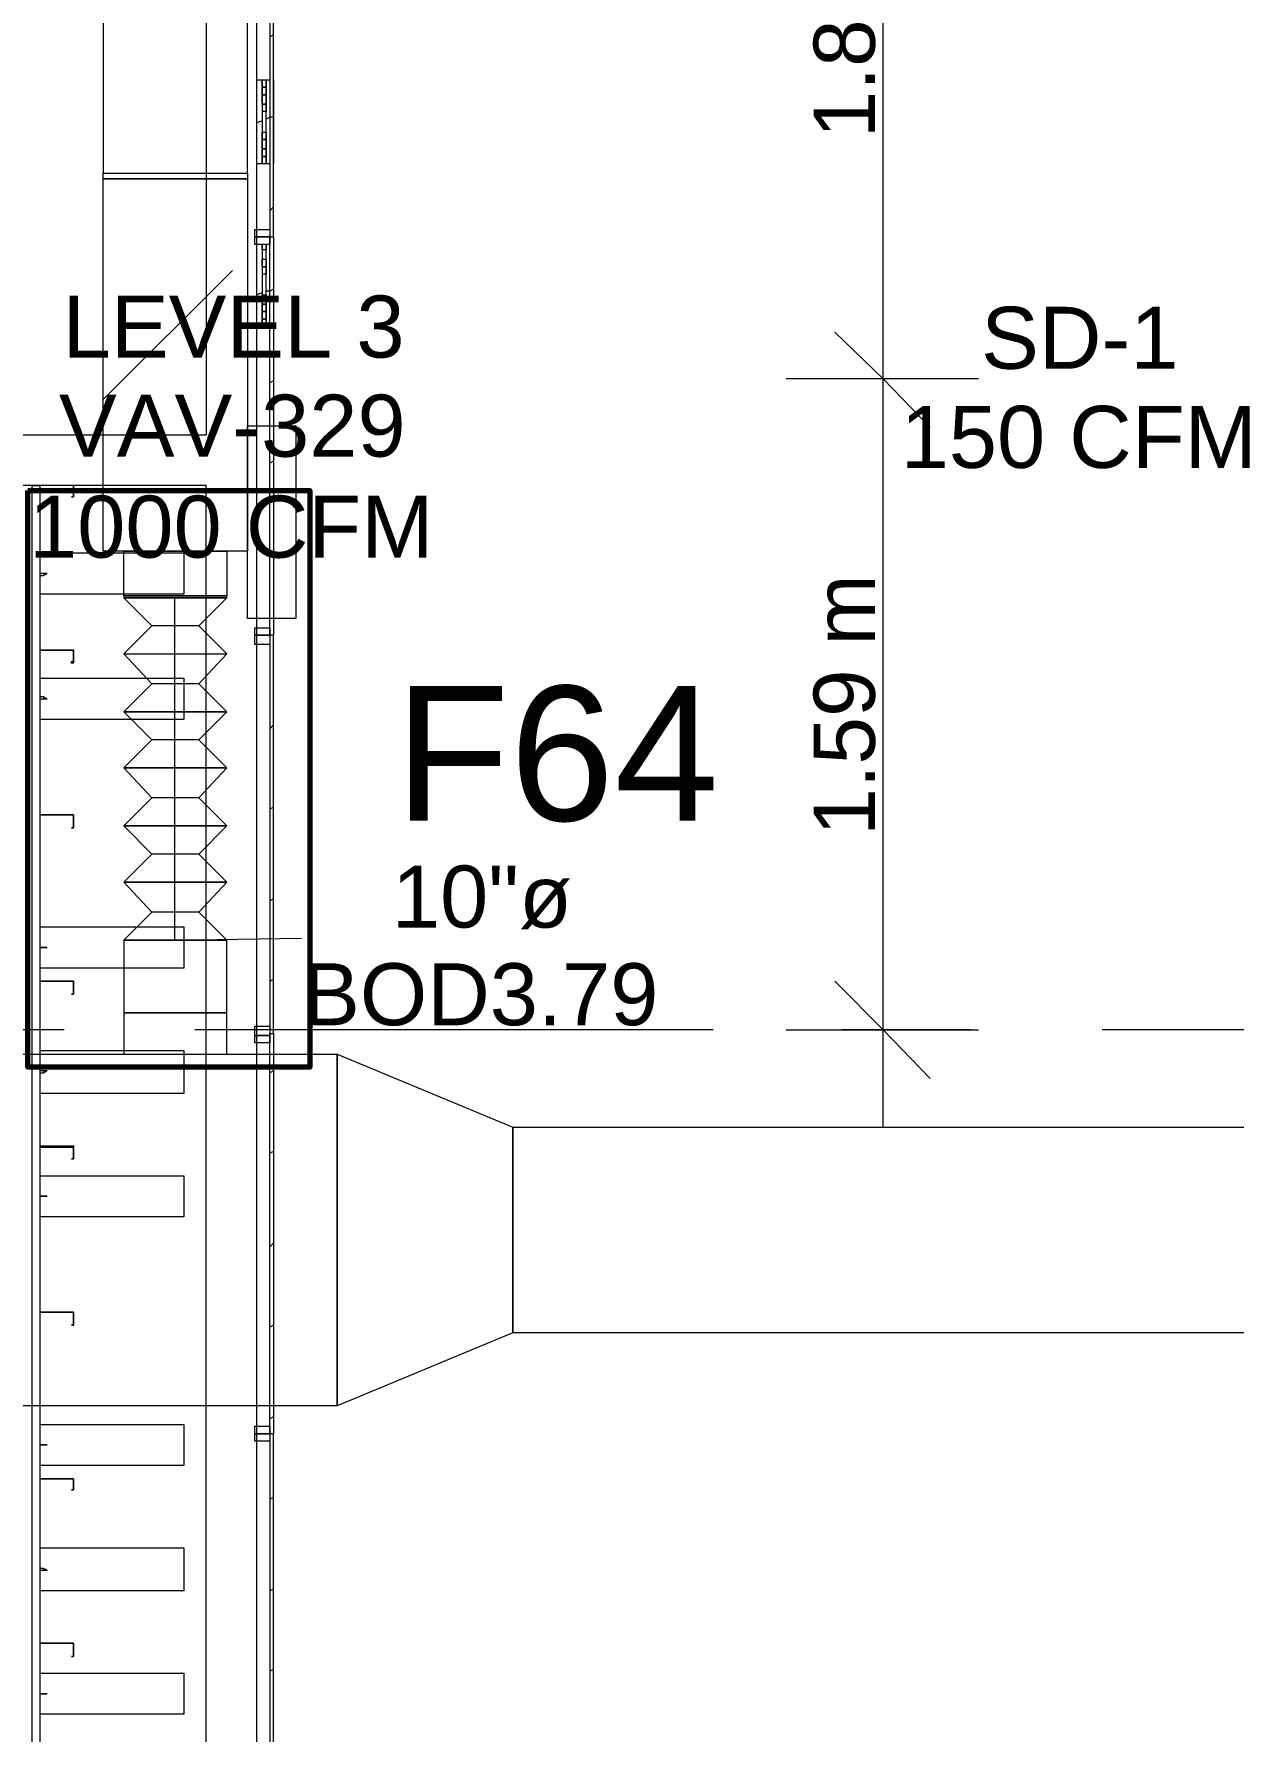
# Model space of a CAD drawing. Header units: metres. Extents: x -2 to 237, y -8 to 52.
# Drawn here: x 36.406 to 39.344, y 13.522 to 17.681 of the extents above; entities that cross this region are included whole.
import ezdxf

# ---------------------------------------------------------------- set-up
doc = ezdxf.new("R2010")
doc.units = ezdxf.units.M
doc.layers.add('HVAC - Ductos', color=5, linetype='Continuous', lineweight=0)
doc.layers.add('PDF3_Text', color=7, linetype='Continuous', lineweight=0)
doc.layers.add('PDF3_Geometry', color=7, linetype='Continuous', lineweight=0, true_color=0xaaaaaa)
doc.styles.add('PDF Arial-BoldMT-Identity-H', font='arial.ttf')
doc.styles.add('PDF Helvetica', font='')
doc.styles.get('PDF Helvetica').set_extended_font_data('Helvetica')

msp = doc.modelspace()

# ---------------------------------------------------------------- linework, layer by layer
at = {"layer": 'HVAC - Ductos', "lineweight": 0}
msp.add_lwpolyline([(36.2181, 23.4219, -0.419303), (36.9285, 22.7115), (36.5755, 22.7115), (36.5755, 17.3397), (36.9285, 17.3397), (36.9285, 22.7115), (36.5755, 22.7115, 0.402021), (36.2181, 23.069), (36.2181, 23.4219), (33.1793, 23.4219), (33.1793, 23.069, -0.419299), (32.4688, 23.7794)], format="xyb", dxfattribs=at)
for points in [[(38.4868, 15.0023), (38.4868, 16.8356), (38.4868, 18.6598), (38.4868, 20.4748)], [(36.5755, 16.7852), (36.8918, 17.1015)], [(38.3677, 16.9502), (38.4868, 16.8356), (38.6014, 16.7165)], [(38.7205, 16.8356), (38.4868, 16.8356), (38.2485, 16.8356)], [(36.6947, 16.2306), (36.6259, 16.2993), (36.8781, 16.2993), (36.8735, 16.2993), (36.8551, 16.2993), (36.8276, 16.2993), (36.7909, 16.2993), (36.7497, 16.2993), (36.7131, 16.2993), (36.6764, 16.2993), (36.6489, 16.2993), (36.6305, 16.2993), (36.6259, 16.2993), (36.6305, 16.2993), (36.6489, 16.2993), (36.6764, 16.2993), (36.7131, 16.2993), (36.7497, 16.2993), (36.7909, 16.2993), (36.8276, 16.2993), (36.8551, 16.2993), (36.8735, 16.2993), (36.8781, 16.2993), (36.8781, 16.3039), (36.8689, 16.3039), (36.8505, 16.3039), (36.8231, 16.3039), (36.7909, 16.3039), (36.7497, 16.3039), (36.7131, 16.3039), (36.6764, 16.3039), (36.6489, 16.3039), (36.6305, 16.3039), (36.6259, 16.3039), (36.6259, 16.4139), (36.6305, 16.4139), (36.6443, 16.4139), (36.6626, 16.4139), (36.6901, 16.4139), (36.7176, 16.4139), (36.7497, 16.4139), (36.7818, 16.4139), (36.8139, 16.4139), (36.8414, 16.4139), (36.8597, 16.4139), (36.8735, 16.4139), (36.8781, 16.4139), (36.8781, 16.3039), (36.8689, 16.3039), (36.8505, 16.3039), (36.8231, 16.3039), (36.7909, 16.3039), (36.7497, 16.3039), (36.7131, 16.3039), (36.6764, 16.3039), (36.6489, 16.3039), (36.6305, 16.3039), (36.6259, 16.3039), (36.6259, 16.2993), (36.8781, 16.2993), (36.8093, 16.2306), (36.6947, 16.2306), (36.6259, 16.1619), (36.8781, 16.1619), (36.8093, 16.2306)], [(36.7497, 16.2993), (36.7497, 16.0885), (36.7497, 15.8823), (36.7497, 15.6714), (36.7497, 15.4606)], [(36.8093, 16.0885), (36.8781, 16.0197), (36.6259, 16.0197), (36.6947, 16.0885), (36.6259, 16.1619), (36.8781, 16.1619), (36.8093, 16.0885), (36.6947, 16.0885)], [(36.8093, 15.951), (36.8781, 15.8823), (36.6259, 15.8823), (36.6947, 15.951), (36.6259, 16.0197), (36.8781, 16.0197), (36.8093, 15.951), (36.6947, 15.951)], [(36.8093, 15.8089), (36.8781, 15.7401), (36.6259, 15.7401), (36.6947, 15.8089), (36.6259, 15.8823), (36.8781, 15.8823), (36.8093, 15.8089), (36.6947, 15.8089)], [(36.8093, 15.6714), (36.8781, 15.6027), (36.6259, 15.6027), (36.6947, 15.6714), (36.6259, 15.7401), (36.8781, 15.7401), (36.8093, 15.6714), (36.6947, 15.6714)], [(36.6259, 15.4606), (36.6259, 15.2818), (36.6305, 15.2818), (36.6397, 15.2818), (36.6626, 15.2818), (36.6855, 15.2818), (36.7176, 15.2818), (36.7497, 15.2818), (36.7818, 15.2818), (36.8139, 15.2818), (36.8414, 15.2818), (36.8597, 15.2818), (36.8735, 15.2818), (36.8781, 15.2818), (36.8781, 15.4606), (36.6259, 15.4606), (36.6947, 15.5293), (36.6259, 15.6027), (36.8781, 15.6027), (36.8093, 15.5293), (36.6947, 15.5293)], [(36.8781, 15.4606), (36.8093, 15.5293)], [(36.7497, 15.4606), (37.0614, 15.4651)], [(38.3677, 15.3597), (38.4868, 15.2405), (38.6014, 15.1214)], [(38.2485, 15.2405), (38.4868, 15.2405), (38.7205, 15.2405)], [(37.1485, 15.181), (37.5793, 15.0023)], [(37.1485, 14.3193), (37.1485, 15.181)], [(37.5793, 15.0023), (37.5793, 14.4981)], [(37.5793, 14.4981), (37.1485, 14.3193)]]:
    msp.add_lwpolyline(points, dxfattribs=at)
for points in [[(36.5755, 17.326), (36.5755, 17.3397), (36.9285, 17.3397), (36.9285, 17.326)], [(36.5755, 16.4139), (36.5755, 17.326), (36.9285, 17.326), (36.9285, 16.4139)], [(37.0476, 16.2489), (36.9285, 16.2489), (36.9285, 16.721), (37.0476, 16.721)], [(36.6259, 16.3039), (36.6305, 16.3039), (36.6443, 16.3039), (36.6626, 16.3039), (36.6901, 16.3039), (36.7176, 16.3039), (36.7497, 16.3039), (36.7818, 16.3039), (36.8139, 16.3039), (36.8414, 16.3039), (36.8597, 16.3039), (36.8735, 16.3039), (36.8781, 16.3039), (36.8735, 16.3039), (36.8597, 16.3039), (36.8414, 16.3039), (36.8139, 16.3039), (36.7818, 16.3039), (36.7497, 16.3039), (36.7176, 16.3039), (36.6901, 16.3039), (36.6626, 16.3039), (36.6443, 16.3039), (36.6305, 16.3039)], [(36.6259, 15.4606), (36.6305, 15.4606), (36.6397, 15.4606), (36.6626, 15.4606), (36.6855, 15.4606), (36.7176, 15.4606), (36.7497, 15.4606), (36.7818, 15.4606), (36.8139, 15.4606), (36.8414, 15.4606), (36.8597, 15.4606), (36.8735, 15.4606), (36.8781, 15.4606), (36.8735, 15.4606), (36.8597, 15.4606), (36.8414, 15.4606), (36.8139, 15.4606), (36.7818, 15.4606), (36.7497, 15.4606), (36.7176, 15.4606), (36.6855, 15.4606), (36.6626, 15.4606), (36.6397, 15.4606), (36.6305, 15.4606)], [(36.6259, 15.181), (36.6305, 15.181), (36.6397, 15.181), (36.6626, 15.181), (36.6855, 15.181), (36.7176, 15.181), (36.7497, 15.181), (36.7818, 15.181), (36.8139, 15.181), (36.8414, 15.181), (36.8597, 15.181), (36.8735, 15.181), (36.8781, 15.181), (36.8781, 15.2818), (36.8735, 15.2818), (36.8597, 15.2818), (36.8414, 15.2818), (36.8139, 15.2818), (36.7818, 15.2818), (36.7497, 15.2818), (36.7176, 15.2818), (36.6855, 15.2818), (36.6626, 15.2818), (36.6397, 15.2818), (36.6305, 15.2818), (36.6259, 15.2818)], [(37.1485, 14.3193), (32.0242, 14.3193), (32.0242, 15.181), (37.1485, 15.181)], [(37.5793, 15.0023), (43.9044, 15.0023), (43.9044, 14.4981), (37.5793, 14.4981)]]:
    msp.add_lwpolyline(points, close=True, dxfattribs=at)
at = {"layer": 'PDF3_Geometry', "lineweight": 0}
for points in [[(36.8276, 22.3723), (36.9514, 22.3723), (36.9514, 18.1602), (36.8276, 18.1602), (36.8276, 16.6981), (33.2755, 16.6981), (33.2755, 18.1602), (33.1518, 18.1602), (33.1518, 13.2743), (33.1518, 12.486), (33.1518, 13.2743), (33.1472, 13.2743), (33.1105, 13.2743), (33.1472, 13.2743), (33.1472, 13.256), (33.1105, 13.256), (33.1105, 13.2743)], [(33.688, 12.486), (33.2801, 12.486), (33.2801, 12.4676), (36.8414, 12.4676), (36.8276, 12.4676), (36.8276, 13.2743), (36.9514, 13.2743), (36.9514, 18.1602), (36.8276, 18.1602), (36.8276, 22.3723), (36.8276, 18.1602), (36.8276, 22.3723), (36.8276, 18.1602), (36.8414, 18.1602), (36.8414, 22.3723), (36.8414, 18.1602), (36.9331, 18.1602), (36.9331, 22.3723), (36.9331, 18.1602), (36.9514, 18.1602), (36.9514, 22.3723)], [(36.9835, 18.1648), (36.9835, 18.1831), (36.9835, 18.2015), (36.9468, 18.2015), (36.9468, 18.1831), (36.9468, 18.1648), (36.9835, 18.1648), (36.9835, 17.1839), (36.9926, 17.1839), (36.9926, 16.2077), (36.9835, 16.2077)], [(36.9926, 16.2077), (36.9835, 16.2077), (36.9835, 17.1839), (36.9926, 17.1839), (36.9926, 18.1648)], [(36.9926, 17.6789), (36.9835, 17.6743)], [(36.9514, 17.5689), (36.9651, 17.5689), (36.9651, 17.3627), (36.9514, 17.3627)], [(36.9835, 17.3627), (36.9743, 17.3627), (36.9743, 17.5689), (36.9835, 17.5689)], [(36.9926, 17.5689), (36.9926, 17.3627)], [(36.9651, 17.5093), (36.9651, 17.5323), (36.9743, 17.5323), (36.9743, 17.5093), (36.9651, 17.5093), (36.9743, 17.5093), (36.9743, 17.491), (36.9651, 17.491)], [(36.9926, 17.4773), (36.9835, 17.4773), (36.9743, 17.4727)], [(36.9651, 17.4681), (36.9514, 17.4635)], [(36.9926, 17.2573), (36.9835, 17.2481)], [(36.9835, 16.9639), (36.9743, 16.9639), (36.9743, 17.1656), (36.9743, 17.1519), (36.9651, 17.1519), (36.9651, 17.1656), (36.9651, 16.9639), (36.9514, 16.9639)], [(36.9651, 17.1106), (36.9651, 17.1289), (36.9743, 17.1289), (36.9743, 17.1519), (36.9651, 17.1519), (36.9651, 17.1289), (36.9743, 17.1289), (36.9743, 17.1106), (36.9651, 17.1106), (36.9743, 17.1106), (36.9743, 17.0923), (36.9651, 17.0923)], [(36.9926, 17.1702), (36.9926, 16.9639)], [(36.9926, 17.0556), (36.9835, 17.051), (36.9743, 17.051)], [(36.9651, 17.0465), (36.9514, 17.0419)], [(36.9926, 16.831), (36.9835, 16.8265)], [(36.9926, 16.6339), (36.9835, 16.6293)], [(36.8276, 13.2743), (36.8276, 16.5743), (33.2755, 16.5743), (33.2755, 13.2743)], [(36.4197, 12.486), (36.8276, 12.486), (33.2801, 12.486), (33.688, 12.486), (33.688, 16.5743), (33.7018, 16.5743), (33.7018, 12.486), (36.4014, 12.486), (36.4014, 16.5743), (36.4197, 16.5743), (36.4197, 12.486), (36.8276, 12.486), (36.8276, 13.2743), (36.9514, 13.2743), (36.9514, 11.8168), (36.8276, 11.8168), (36.8185, 11.8168), (36.8276, 11.8168), (36.8414, 11.8168), (36.9331, 11.8168), (36.9514, 11.8168), (36.9514, 11.8214)], [(36.4197, 16.4093), (36.7726, 16.4093), (36.7726, 16.3085), (36.4197, 16.3085)], [(36.9926, 16.4093), (36.9835, 16.4048)], [(36.4197, 16.3543), (36.4289, 16.3543), (36.4381, 16.3589), (36.4289, 16.3589), (36.4197, 16.3589)], [(36.4289, 16.3589), (36.4289, 16.3543)], [(36.9926, 13.2743), (36.9926, 14.2505), (36.9835, 14.2505), (36.9835, 15.2314), (36.9926, 15.2314), (36.9926, 16.2077), (36.9881, 16.2077), (36.9835, 16.2077), (36.9835, 15.2314), (36.9926, 15.2314), (36.9926, 14.2505), (36.9835, 14.2505), (36.9835, 13.2743)], [(36.4197, 16.1023), (36.7726, 16.1023), (36.7726, 16.0014), (36.4197, 16.0014)], [(36.4197, 16.0519), (36.4289, 16.0519), (36.4381, 16.0519), (36.4289, 16.0564), (36.4197, 16.0564)], [(36.4289, 16.0564), (36.4289, 16.0519)], [(36.9926, 15.9877), (36.9835, 15.9785)], [(36.9926, 15.786), (36.9835, 15.7814)], [(36.9926, 15.5614), (36.9835, 15.5568)], [(36.4197, 15.4927), (36.7726, 15.4927), (36.7726, 15.3918), (36.4197, 15.3918)], [(36.4381, 15.4423), (36.4289, 15.4423), (36.4381, 15.4423)], [(36.9926, 15.3643), (36.9835, 15.3597)], [(36.4793, 15.2405), (36.163, 15.2405)], [(38.0697, 15.2405), (36.8001, 15.2405)], [(38.7023, 15.2405), (38.386, 15.2405)], [(40.2927, 15.2405), (39.0231, 15.2405)], [(36.4197, 15.1901), (36.7726, 15.1901), (36.7726, 15.0847), (36.4197, 15.0847)], [(36.4197, 15.1352), (36.4289, 15.1352), (36.4381, 15.1397), (36.4289, 15.1397), (36.4197, 15.1397)], [(36.4289, 15.1397), (36.4289, 15.1352)], [(36.9926, 15.1397), (36.9835, 15.1352)], [(36.4197, 14.9564), (36.5022, 14.9564), (36.5022, 14.9518), (36.5022, 14.9243), (36.4976, 14.9243), (36.5022, 14.9243), (36.5022, 14.9518), (36.4197, 14.9518)], [(36.9926, 14.9427), (36.9835, 14.9381)], [(36.4197, 14.8831), (36.7726, 14.8831), (36.7726, 14.7823), (36.4197, 14.7823)], [(36.4381, 14.8327), (36.4289, 14.8327), (36.4381, 14.8327)], [(36.9926, 14.7181), (36.9835, 14.7089)], [(36.9926, 14.5164), (36.9835, 14.5118)], [(36.4197, 14.2735), (36.7726, 14.2735), (36.7726, 14.1727), (36.4197, 14.1727)], [(36.9926, 14.2918), (36.9835, 14.2872)], [(36.4381, 14.2231), (36.4289, 14.2231), (36.4381, 14.2231)], [(36.9926, 14.0947), (36.9835, 14.0901)], [(36.4197, 13.9709), (36.7726, 13.9709), (36.7726, 13.8655), (36.4197, 13.8655)], [(36.4197, 13.916), (36.4289, 13.916), (36.4381, 13.916), (36.4289, 13.9206), (36.4197, 13.9206)], [(36.4289, 13.9206), (36.4289, 13.916)], [(36.9926, 13.8701), (36.9835, 13.8655)], [(36.4197, 13.6639), (36.7726, 13.6639), (36.7726, 13.5631), (36.4197, 13.5631)], [(36.9926, 13.6731), (36.9835, 13.6685)], [(36.4381, 13.6135), (36.4289, 13.6135), (36.4381, 13.6135)]]:
    msp.add_lwpolyline(points, dxfattribs=at)
for points in [[(36.9651, 17.5506), (36.9651, 17.5689), (36.9743, 17.5689), (36.9743, 17.5506)], [(36.9651, 17.5506), (36.9743, 17.5506), (36.9743, 17.5323), (36.9651, 17.5323)], [(36.9651, 17.4406), (36.9743, 17.4406), (36.9743, 17.4223), (36.9651, 17.4223)], [(36.9651, 17.4223), (36.9743, 17.4223), (36.9743, 17.3993), (36.9651, 17.3993)], [(36.9651, 17.3993), (36.9743, 17.3993), (36.9743, 17.381), (36.9651, 17.381)], [(36.9743, 17.381), (36.9743, 17.3627), (36.9651, 17.3627), (36.9651, 17.381)], [(36.9468, 17.2023), (36.9835, 17.2023), (36.9835, 17.1839), (36.9468, 17.1839)], [(36.9468, 17.1839), (36.9835, 17.1839), (36.9835, 17.1656), (36.9468, 17.1656)], [(36.9651, 17.0419), (36.9743, 17.0419), (36.9743, 17.0189), (36.9651, 17.0189)], [(36.9651, 17.0189), (36.9743, 17.0189), (36.9743, 17.0006), (36.9651, 17.0006)], [(36.9651, 17.0006), (36.9743, 17.0006), (36.9743, 16.9823), (36.9651, 16.9823)], [(36.9743, 16.9823), (36.9743, 16.9639), (36.9651, 16.9639), (36.9651, 16.9823)], [(36.5022, 16.5469), (36.4976, 16.5469), (36.5022, 16.5469), (36.5022, 16.5743)], [(36.9835, 16.2077), (36.9468, 16.2077), (36.9468, 16.226), (36.9835, 16.226), (36.9835, 16.2077), (36.9835, 16.1847), (36.9468, 16.1847), (36.9468, 16.2077)], [(36.5022, 16.171), (36.5022, 16.1389), (36.4976, 16.1389), (36.4976, 16.1435), (36.5022, 16.1435), (36.5022, 16.171), (36.4197, 16.171)], [(36.5022, 15.7677), (36.5022, 15.7631), (36.5022, 15.7356), (36.4976, 15.7356), (36.5022, 15.7356), (36.5022, 15.7631), (36.5022, 15.7677), (36.4197, 15.7677)], [(36.4289, 15.4423), (36.4197, 15.4423)], [(36.5022, 15.3597), (36.5022, 15.3277), (36.4976, 15.3277), (36.5022, 15.3277), (36.5022, 15.3597), (36.4197, 15.3597)], [(36.9468, 15.2497), (36.9835, 15.2497), (36.9835, 15.2268), (36.9468, 15.2268)], [(36.9468, 15.2268), (36.9835, 15.2268), (36.9835, 15.2085), (36.9468, 15.2085)], [(36.4289, 14.8327), (36.4197, 14.8327)], [(36.5022, 14.5485), (36.5022, 14.5164), (36.4976, 14.5164), (36.5022, 14.5164), (36.5022, 14.5485), (36.4197, 14.5485)], [(36.9468, 14.2689), (36.9835, 14.2689), (36.9835, 14.2505), (36.9468, 14.2505)], [(36.9468, 14.2505), (36.9835, 14.2505), (36.9835, 14.2322), (36.9468, 14.2322)], [(36.4289, 14.2231), (36.4197, 14.2231)], [(36.5022, 14.1405), (36.5022, 14.1131), (36.4976, 14.1131), (36.5022, 14.1131), (36.5022, 14.1405), (36.4197, 14.1405)], [(36.5022, 13.7372), (36.5022, 13.7327), (36.5022, 13.7051), (36.4976, 13.7051), (36.5022, 13.7051), (36.5022, 13.7327), (36.5022, 13.7372), (36.4197, 13.7372)], [(36.4289, 13.6135), (36.4197, 13.6135)]]:
    msp.add_lwpolyline(points, close=True, dxfattribs=at)
at = {"layer": 'PDF3_Geometry', "color": 232, "lineweight": 70, "true_color": 0xe91e64}
msp.add_lwpolyline([(36.3904, 16.5624), (37.0812, 16.5624), (37.0812, 15.1489), (36.3904, 15.1489)], close=True, dxfattribs=at)

# ---------------------------------------------------------------- texts
at = {"layer": 'PDF3_Text', "lineweight": 0, "char_height": 0.15008, "attachment_point": 4, "rotation": 90, "style": 'PDF Helvetica'}
for s, insert in [('1.83 m', (38.3922, 17.4256)), ('1.59 m', (38.3922, 15.7159))]:
    msp.add_mtext(s, dxfattribs=dict(at, insert=insert))
at = {"layer": 'PDF3_Text', "lineweight": 0, "char_height": 0.15195, "attachment_point": 4, "style": 'PDF Helvetica'}
for s, insert in [('LEVEL 3', (36.476, 16.963)), ('SD-1', (38.7265, 16.9355)), ('VAV-329', (36.4669, 16.7201)), ('150 CFM', (38.5294, 16.6926)), ('1000 CFM', (36.3935, 16.4726)), ('10"ø', (37.2827, 15.5651)), ('BOD3.79', (37.0627, 15.3267))]:
    msp.add_mtext(s, dxfattribs=dict(at, insert=insert))
at = {"layer": 'PDF3_Text', "color": 232, "lineweight": 70, "true_color": 0xe91e64, "insert": (37.2896, 15.9158), "char_height": 0.33001, "attachment_point": 4, "style": 'PDF Arial-BoldMT-Identity-H'}
msp.add_mtext('F64', dxfattribs=at)

doc.saveas('drawing.dxf')
